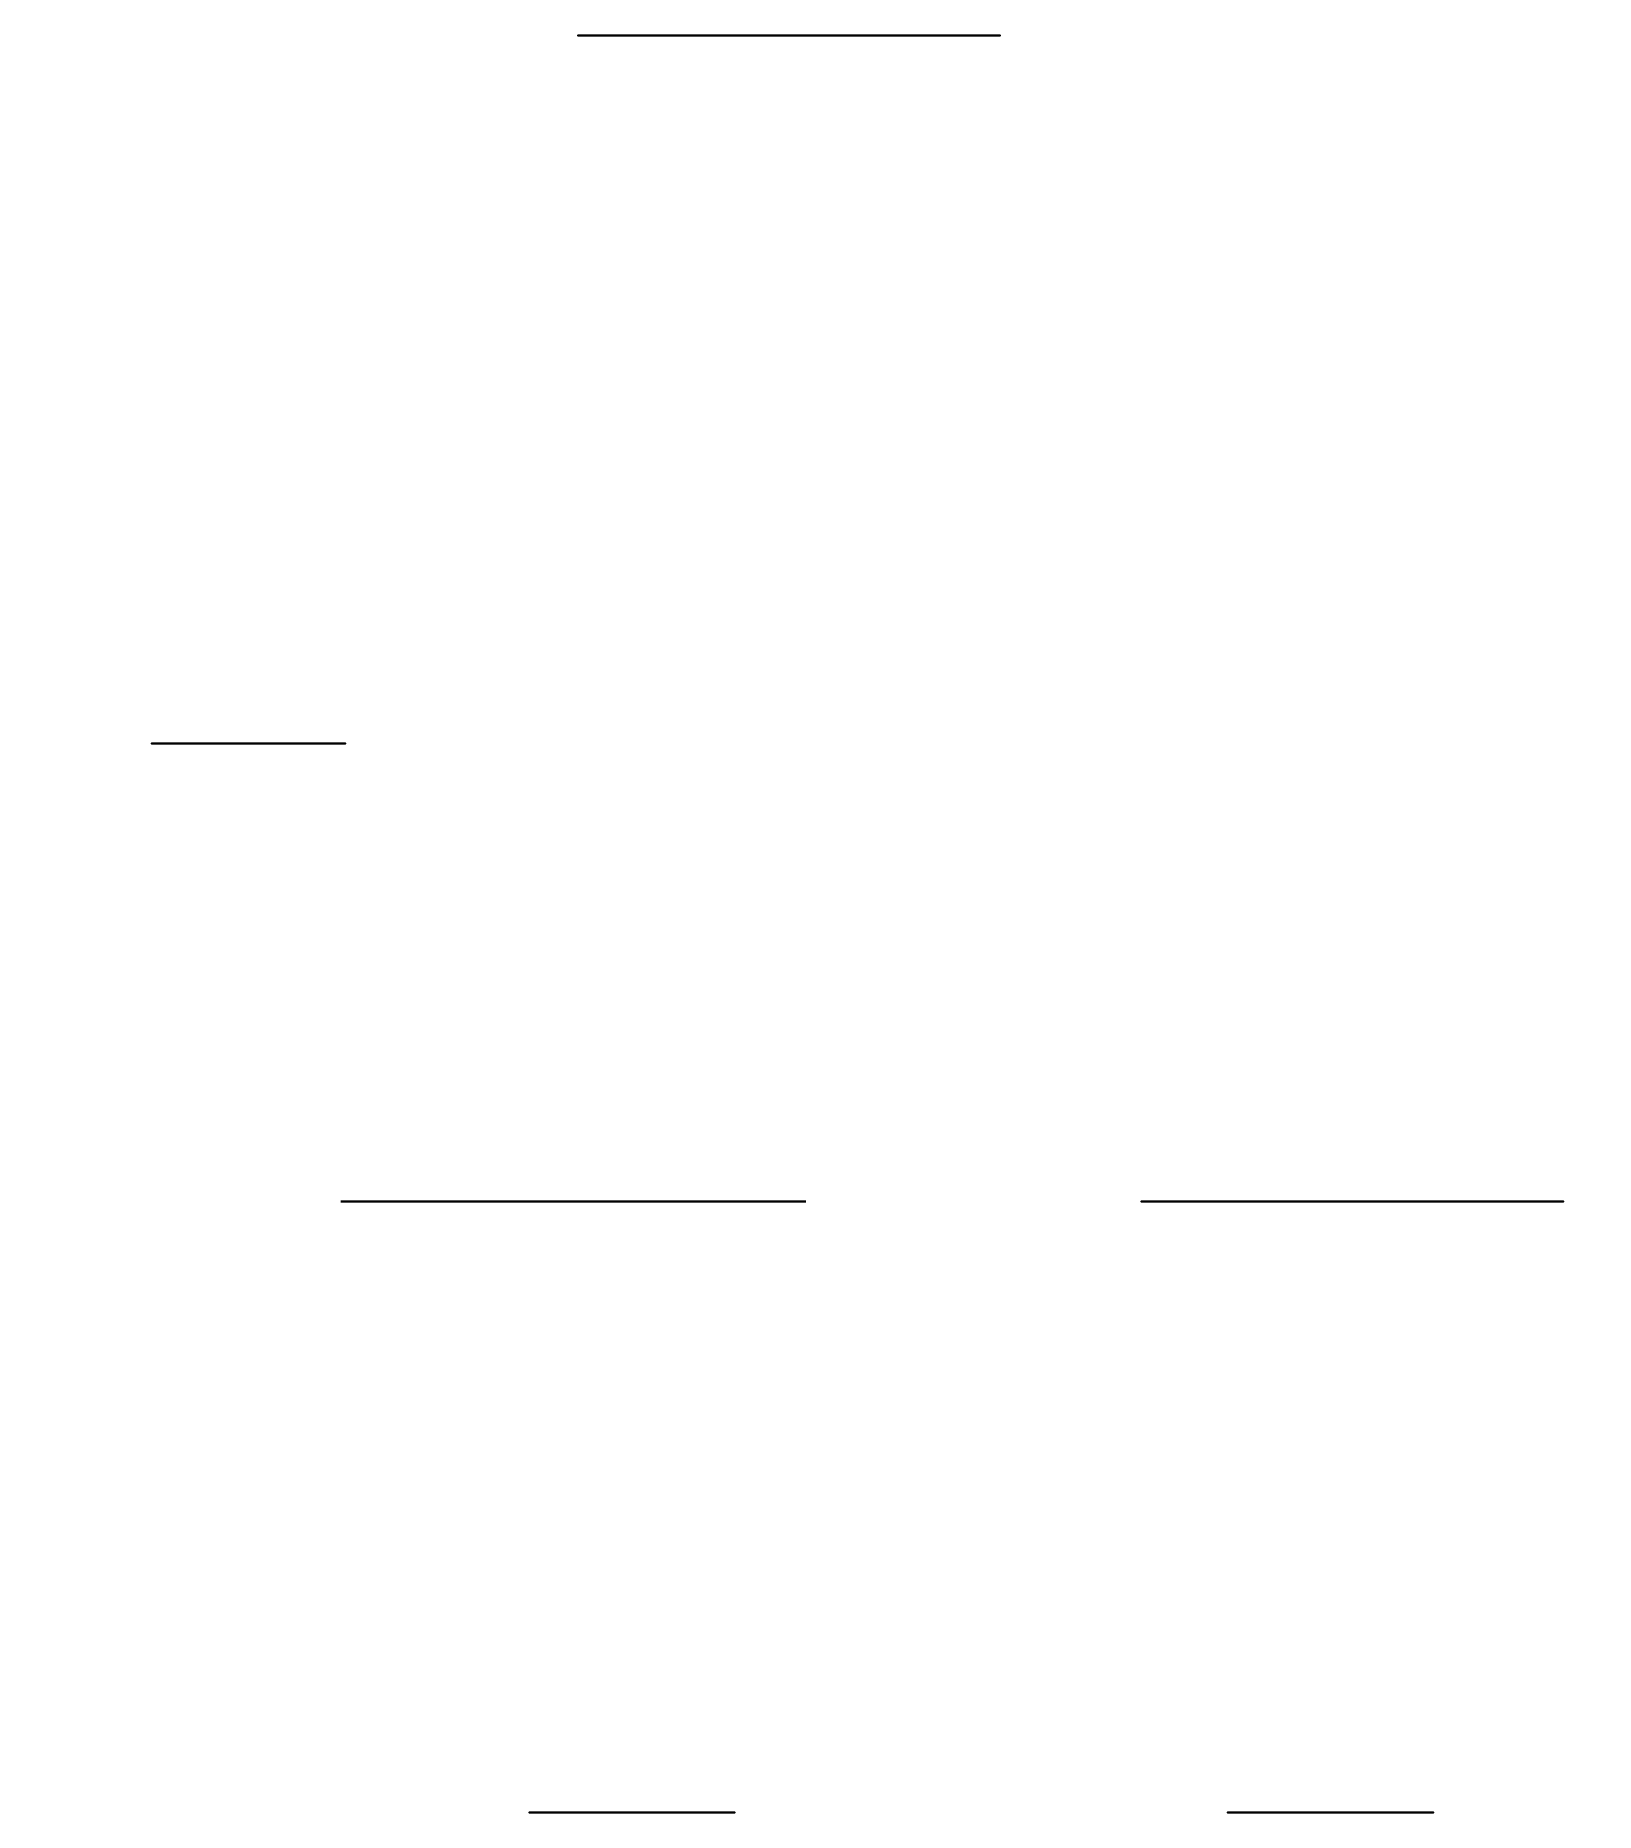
# Model space of a CAD drawing. Header units: inches. Extents: x 100 to 196, y -66 to 44.
import ezdxf

# ---------------------------------------------------------------- set-up
doc = ezdxf.new("R2010")
doc.units = ezdxf.units.IN
doc.header["$MEASUREMENT"] = 0
doc.layers.add('sheetmetal', color=254, linetype='Continuous')
doc.styles.get("Standard").update_dxf_attribs({"font": 'arial.ttf'})

msp = doc.modelspace()

# ---------------------------------------------------------------- linework, layer by layer
at = {"extrusion": (-1.11083e-30, -1, -1.51003e-30)}
for p, q in [((118.56, -28.33, -27.22), (118.56, -28.33, -31.22)), ((118.56, -28.33, -31.22), (147.31, -28.33, -31.22)), ((128.44, -28.33, -27.22), (119.81, -28.33, -27.22)), ((130.68, -28.33, -24.23), (128.44, -28.33, -27.22)), ((135.18, -28.33, -24.23), (130.68, -28.33, -24.23)), ((137.43, -28.33, -27.22), (135.18, -28.33, -24.23)), ((146.06, -28.33, -27.22), (137.43, -28.33, -27.22)), ((147.31, -28.33, -31.22), (147.31, -28.33, -27.22))]:
    msp.add_line(p, q, dxfattribs=at)
at = {"extrusion": (0, -1, 0)}
for points in [[(115.11, -60.34), (110.61, -60.34), (106.86, -60.07), (110.99, -52.12), (112.36, -54.34), (112.86, -51.78), (113.36, -54.34), (114.72, -52.12), (118.85, -60.07)], [(112.61, -54.9), (113.11, -54.9), (113.11, -54.34), (112.61, -54.34)]]:
    msp.add_lwpolyline(points, close=True, dxfattribs=at)
at = {"extrusion": (0, -1, 0), "elevation": 28.33}
for points in [[(118.84, -8.6), (118.84, -8.35, -1), (119.27, -8.35), (119.27, -8.6, -1)], [(147.02, -8.6), (147.02, -8.35, 1), (146.59, -8.35), (146.59, -8.6, 1)]]:
    msp.add_lwpolyline(points, format="xyb", close=True, dxfattribs=at)
msp.add_lwpolyline([(170.29, -18.21), (170.25, -18.21), (170.25, -13.96), (192, -13.96), (192, -18.21), (191.95, -18.21)], dxfattribs=at)
at = {"extrusion": (0, -1, 0)}
for centre in [(108.48, -59.19), (117.23, -59.19)]:
    msp.add_circle(centre, 0.516, dxfattribs=at)
at = {"extrusion": (-1.11083e-30, -1, -1.51003e-30)}
for start, end in [(179.7307, 0.2693), (0.2693, 179.7307)]:
    msp.add_arc((132.93, -27.23, 28.33), 1.62, start, end, dxfattribs=at)
at = {"layer": 'sheetmetal', "extrusion": (-1.11083e-30, -1, -1.51003e-30)}
for p, q in [((119.81, -28.33, -4.47), (118.56, -28.33, -4.47)), ((118.56, -28.33, -4.47), (118.56, -28.33, -27.22)), ((146.06, -28.33, -5.22), (119.81, -28.33, -5.22)), ((146.06, -28.33, -4.47), (119.81, -28.33, -4.47)), ((119.81, -28.33, -27.22), (119.81, -28.33, -5.22)), ((146.06, -28.33, -27.22), (146.06, -28.33, -5.22)), ((147.31, -28.33, -4.47), (146.06, -28.33, -4.47)), ((147.31, -28.33, -27.22), (147.31, -28.33, -4.47))]:
    msp.add_line(p, q, dxfattribs=at)
at = {"layer": 'sheetmetal', "extrusion": (-2.36956e-16, 1, -4.38538e-15), "elevation": 43.78}
for points in [[(-142.28, -83.99), (-142.28, -79.99), (-138.28, -79.99), (-138.28, -83.99)], [(-150.28, -79.99), (-150.28, -83.99), (-154.28, -83.99), (-154.28, -79.99)]]:
    msp.add_lwpolyline(points, close=True, dxfattribs=at)
at = {"layer": 'sheetmetal', "extrusion": (-1.68473e-17, -1, 5.88418e-15), "elevation": 28.33}
msp.add_lwpolyline([(191.95, -18.21), (194.18, -27.22), (185.61, -27.22), (181.12, -19.54), (176.63, -27.22), (168.06, -27.22), (170.29, -18.21)], dxfattribs=at)
at = {"layer": 'sheetmetal', "extrusion": (8.88178e-16, -1, 0), "elevation": 66.12}
for points in [[(139.43, -66.25), (130.2, -67.49), (130.2, -45.62), (134.81, -45.62), (139.43, -51.09), (139.43, -51.09), (139.43, -50.59), (142.93, -50.59), (142.93, -70.59), (139.43, -70.59)], [(137.14, -58.55), (137.14, -54.55), (133.14, -54.55), (133.14, -58.55)]]:
    msp.add_lwpolyline(points, close=True, dxfattribs=at)
at = {"layer": 'sheetmetal', "extrusion": (-8.88178e-16, -1, 0), "elevation": 66.12}
for points in [[(176.9, -66.25), (186.13, -67.49), (186.13, -45.62), (181.52, -45.62), (176.9, -51.09), (176.9, -51.09), (176.9, -50.59), (173.4, -50.59), (173.4, -70.59), (176.9, -70.59)], [(179.19, -58.55), (179.19, -54.55), (183.19, -54.55), (183.19, -58.55)]]:
    msp.add_lwpolyline(points, close=True, dxfattribs=at)
at = {"layer": 'sheetmetal'}
msp.add_polyline3d([(157.11, 43.78, -78.5), (157.15, 43.78, -78.5), (157.15, 43.78, -78), (135.4, 43.78, -78), (135.4, 43.78, -78.5), (135.45, 43.78, -78.5), (134.34, 43.78, -85.52), (133.22, 43.78, -89.99), (159.34, 43.78, -89.99), (158.22, 43.78, -85.52)], close=True, dxfattribs=at)
at = {"layer": 'sheetmetal', "extrusion": (-8.649e-16, 1, 6.98753e-17)}
msp.add_ellipse((135.02, -66.12, -61.73), major_axis=(-0.18, 0, -0.54), ratio=0.877693, start_param=3.141593, end_param=9.424778, dxfattribs=at)
at = {"layer": 'sheetmetal', "extrusion": (-8.649e-16, -1, -6.98753e-17)}
msp.add_ellipse((181.31, -66.12, -61.73), major_axis=(0.18, 0, -0.54), ratio=0.877693, start_param=3.141593, end_param=9.424778, dxfattribs=at)

# ---------------------------------------------------------------- texts
at = {"extrusion": (0, -1, 0), "char_height": 3, "attachment_point": 1, "text_direction": (1, 0, 0)}
for s, insert in [('1 face frame \\P11 ga stainless', (122.98, 0, -7.89)), ('2 bottom \\P16 ga stainless ', (166.92, 0, -7.89)), ('3 feeder house \\P16 ga stainless ', (99.52, -28.33, -42)), ('5 right side \\P16 ga stainless ', (129.76, -28.33, -42)), ('6 top \\P16 ga stainless ', (129.76, -28.33, -73.96)), ('4 left side \\P16 ga stainless ', (168.35, -28.33, -42))]:
    msp.add_mtext_dynamic_manual_height_columns(s, width=27.8107, gutter_width=1, heights=[0], dxfattribs=dict(at, insert=insert))

doc.saveas('drawing.dxf')
